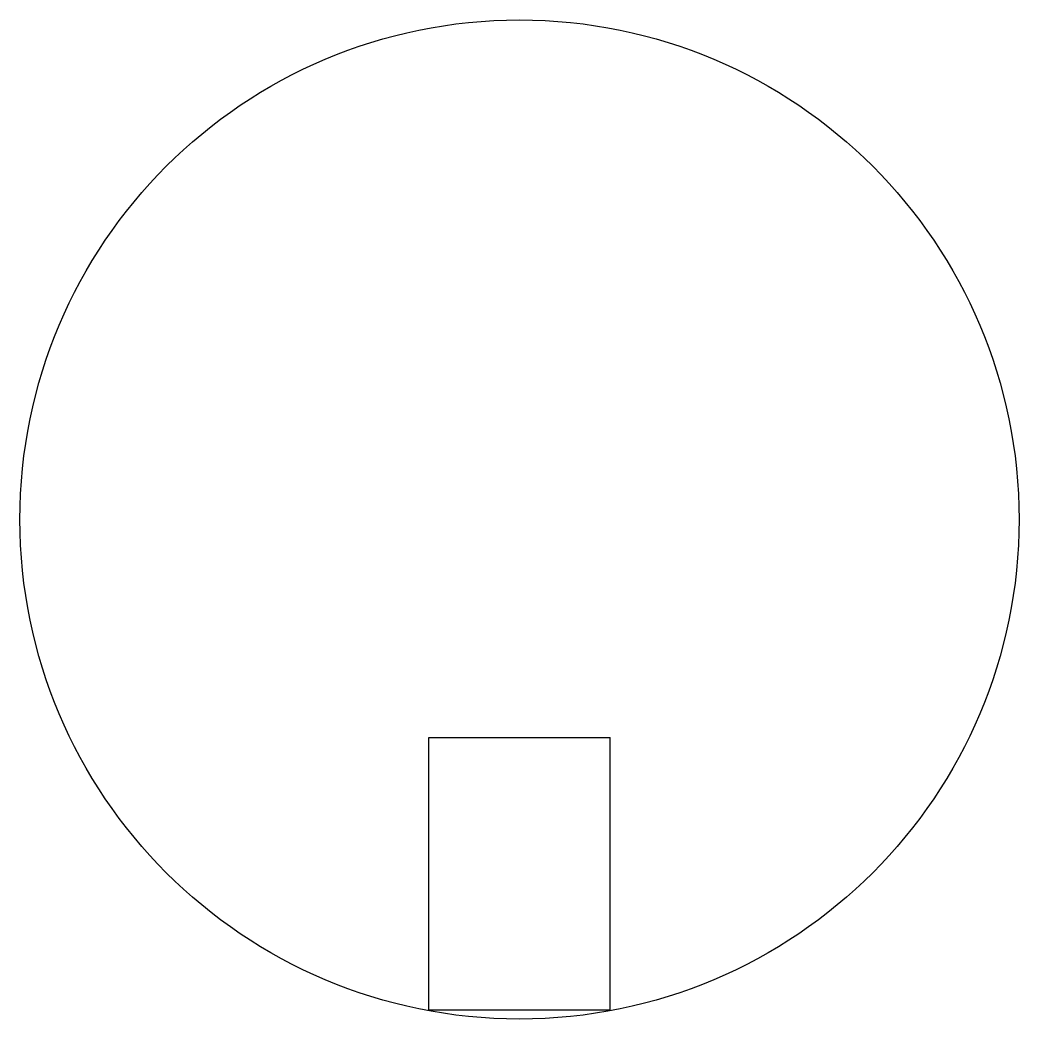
# Model space of a CAD drawing. Header units: millimetres. Extents: x 0 to 110, y 0 to 110.
import ezdxf

# ---------------------------------------------------------------- set-up
doc = ezdxf.new("R2010")
doc.units = ezdxf.units.MM

msp = doc.modelspace()

# ---------------------------------------------------------------- linework, layer by layer
at = {"layer": 'sheet_layer'}
for p, q in [((45, 31), (65, 31)), ((45, 1), (45, 31)), ((65, 1), (65, 31)), ((45, 1), (65, 1))]:
    msp.add_line(p, q, dxfattribs=at)
msp.add_circle((55, 55), 55, dxfattribs=at)

doc.saveas('drawing.dxf')
